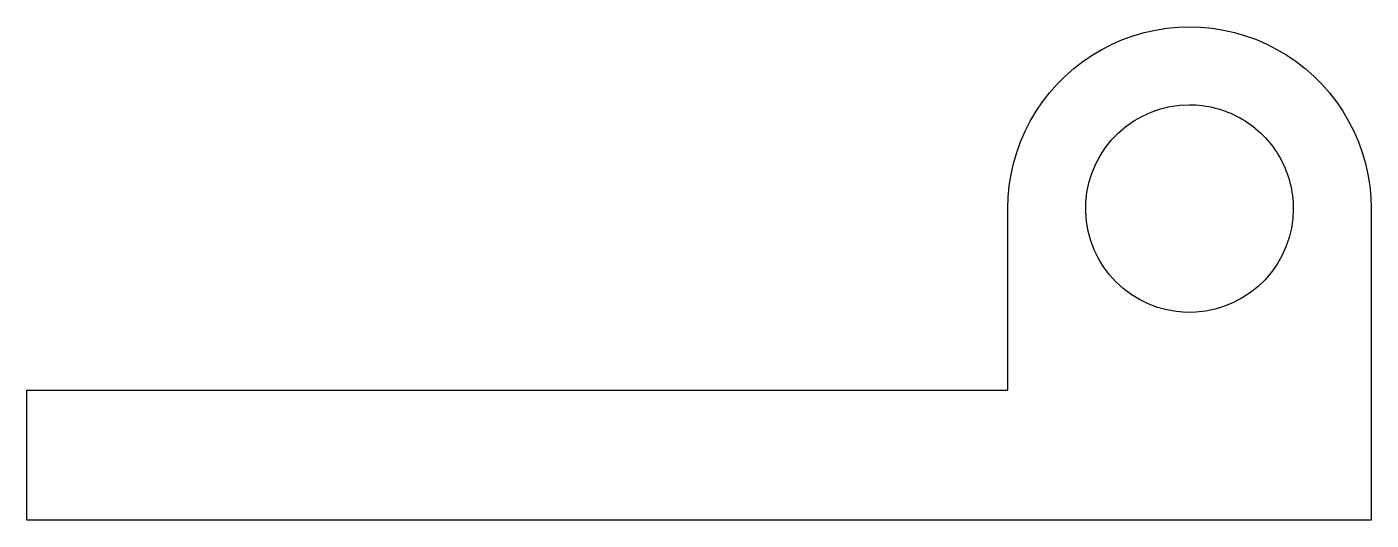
# Model space of a CAD drawing. Header units: metres. Extents: x -38.4 to 13.4, y 0 to 19.
import ezdxf

# ---------------------------------------------------------------- set-up
doc = ezdxf.new("R2010")
doc.units = ezdxf.units.M

msp = doc.modelspace()

# ---------------------------------------------------------------- linework, layer by layer
for points in [[(-0.6, 12), (-0.586, 12.44), (-0.545, 12.877), (-0.476, 13.312), (-0.38, 13.741), (-0.257, 14.163), (-0.108, 14.577), (0.066, 14.98), (0.266, 15.372), (0.49, 15.751), (0.737, 16.114), (1.006, 16.462), (1.297, 16.792), (1.608, 17.103), (1.938, 17.394), (2.286, 17.663), (2.649, 17.91), (3.028, 18.134), (3.42, 18.334), (3.823, 18.508), (4.237, 18.657), (4.659, 18.78), (5.088, 18.876), (5.523, 18.945), (5.96, 18.986), (6.4, 19), (6.84, 18.986), (7.277, 18.945), (7.712, 18.876), (8.141, 18.78), (8.563, 18.657), (8.977, 18.508), (9.38, 18.334), (9.772, 18.134), (10.151, 17.91), (10.514, 17.663), (10.862, 17.394), (11.192, 17.103), (11.503, 16.792), (11.794, 16.462), (12.063, 16.114), (12.31, 15.751), (12.534, 15.372), (12.734, 14.98), (12.908, 14.577), (13.057, 14.163), (13.18, 13.741), (13.276, 13.312), (13.345, 12.877), (13.386, 12.44), (13.4, 12)], [(10.4, 12), (10.382, 11.624), (10.329, 11.25), (10.241, 10.884), (10.119, 10.528), (9.964, 10.184), (9.777, 9.857), (9.561, 9.548), (9.316, 9.262), (9.045, 9), (8.751, 8.764), (8.436, 8.557), (8.103, 8.381), (7.755, 8.236), (7.395, 8.126), (7.026, 8.049), (6.651, 8.008), (6.274, 8.002), (5.899, 8.032), (5.527, 8.096), (5.164, 8.196), (4.811, 8.329), (4.473, 8.495), (4.152, 8.692), (3.85, 8.918), (3.572, 9.172), (3.318, 9.45), (3.092, 9.752), (2.895, 10.073), (2.729, 10.411), (2.596, 10.764), (2.496, 11.127), (2.432, 11.499), (2.402, 11.874), (2.408, 12.251), (2.449, 12.626), (2.526, 12.995), (2.636, 13.355), (2.781, 13.703), (2.957, 14.036), (3.164, 14.351), (3.4, 14.645), (3.662, 14.916), (3.948, 15.161), (4.257, 15.377), (4.584, 15.564), (4.928, 15.719), (5.284, 15.841), (5.65, 15.929), (6.024, 15.982), (6.4, 16)], [(6.4, 16), (6.526, 15.998), (6.651, 15.992), (6.776, 15.982), (6.901, 15.968), (7.026, 15.951), (7.15, 15.929), (7.273, 15.904), (7.395, 15.874), (7.516, 15.841), (7.636, 15.804), (7.755, 15.764), (7.872, 15.719), (7.989, 15.671), (8.103, 15.619), (8.216, 15.564), (8.327, 15.505), (8.436, 15.443), (8.543, 15.377), (8.648, 15.308), (8.751, 15.236), (8.852, 15.161), (8.95, 15.082), (9.045, 15), (9.138, 14.916), (9.228, 14.828), (9.316, 14.738), (9.4, 14.645), (9.482, 14.55), (9.561, 14.452), (9.636, 14.351), (9.708, 14.248), (9.777, 14.143), (9.843, 14.036), (9.905, 13.927), (9.964, 13.816), (10.019, 13.703), (10.071, 13.589), (10.119, 13.472), (10.164, 13.355), (10.204, 13.236), (10.241, 13.116), (10.274, 12.995), (10.304, 12.873), (10.329, 12.75), (10.351, 12.626), (10.368, 12.501), (10.382, 12.376), (10.392, 12.251), (10.398, 12.126), (10.4, 12)], [(-0.6, 5), (-0.6, 5.14), (-0.6, 5.28), (-0.6, 5.42), (-0.6, 5.56), (-0.6, 5.7), (-0.6, 5.84), (-0.6, 5.98), (-0.6, 6.12), (-0.6, 6.26), (-0.6, 6.4), (-0.6, 6.54), (-0.6, 6.68), (-0.6, 6.82), (-0.6, 6.96), (-0.6, 7.1), (-0.6, 7.24), (-0.6, 7.38), (-0.6, 7.52), (-0.6, 7.66), (-0.6, 7.8), (-0.6, 7.94), (-0.6, 8.08), (-0.6, 8.22), (-0.6, 8.36), (-0.6, 8.5), (-0.6, 8.64), (-0.6, 8.78), (-0.6, 8.92), (-0.6, 9.06), (-0.6, 9.2), (-0.6, 9.34), (-0.6, 9.48), (-0.6, 9.62), (-0.6, 9.76), (-0.6, 9.9), (-0.6, 10.04), (-0.6, 10.18), (-0.6, 10.32), (-0.6, 10.46), (-0.6, 10.6), (-0.6, 10.74), (-0.6, 10.88), (-0.6, 11.02), (-0.6, 11.16), (-0.6, 11.3), (-0.6, 11.44), (-0.6, 11.58), (-0.6, 11.72), (-0.6, 11.86), (-0.6, 12)], [(-0.6, 5), (-0.6, 5.14), (-0.6, 5.28), (-0.6, 5.42), (-0.6, 5.56), (-0.6, 5.7), (-0.6, 5.84), (-0.6, 5.98), (-0.6, 6.12), (-0.6, 6.26), (-0.6, 6.4), (-0.6, 6.54), (-0.6, 6.68), (-0.6, 6.82), (-0.6, 6.96), (-0.6, 7.1), (-0.6, 7.24), (-0.6, 7.38), (-0.6, 7.52), (-0.6, 7.66), (-0.6, 7.8), (-0.6, 7.94), (-0.6, 8.08), (-0.6, 8.22), (-0.6, 8.36), (-0.6, 8.5), (-0.6, 8.64), (-0.6, 8.78), (-0.6, 8.92), (-0.6, 9.06), (-0.6, 9.2), (-0.6, 9.34), (-0.6, 9.48), (-0.6, 9.62), (-0.6, 9.76), (-0.6, 9.9), (-0.6, 10.04), (-0.6, 10.18), (-0.6, 10.32), (-0.6, 10.46), (-0.6, 10.6), (-0.6, 10.74), (-0.6, 10.88), (-0.6, 11.02), (-0.6, 11.16), (-0.6, 11.3), (-0.6, 11.44), (-0.6, 11.58), (-0.6, 11.72), (-0.6, 11.86), (-0.6, 12)], [(13.4, 12), (13.4, 11.76), (13.4, 11.52), (13.4, 11.28), (13.4, 11.04), (13.4, 10.8), (13.4, 10.56), (13.4, 10.32), (13.4, 10.08), (13.4, 9.84), (13.4, 9.6), (13.4, 9.36), (13.4, 9.12), (13.4, 8.88), (13.4, 8.64), (13.4, 8.4), (13.4, 8.16), (13.4, 7.92), (13.4, 7.68), (13.4, 7.44), (13.4, 7.2), (13.4, 6.96), (13.4, 6.72), (13.4, 6.48), (13.4, 6.24), (13.4, 6), (13.4, 5.76), (13.4, 5.52), (13.4, 5.28), (13.4, 5.04), (13.4, 4.8), (13.4, 4.56), (13.4, 4.32), (13.4, 4.08), (13.4, 3.84), (13.4, 3.6), (13.4, 3.36), (13.4, 3.12), (13.4, 2.88), (13.4, 2.64), (13.4, 2.4), (13.4, 2.16), (13.4, 1.92), (13.4, 1.68), (13.4, 1.44), (13.4, 1.2), (13.4, 0.96), (13.4, 0.72), (13.4, 0.48), (13.4, 0.24), (13.4, 0)], [(-38.4, 0), (-38.4, 0.1), (-38.4, 0.2), (-38.4, 0.3), (-38.4, 0.4), (-38.4, 0.5), (-38.4, 0.6), (-38.4, 0.7), (-38.4, 0.8), (-38.4, 0.9), (-38.4, 1), (-38.4, 1.1), (-38.4, 1.2), (-38.4, 1.3), (-38.4, 1.4), (-38.4, 1.5), (-38.4, 1.6), (-38.4, 1.7), (-38.4, 1.8), (-38.4, 1.9), (-38.4, 2), (-38.4, 2.1), (-38.4, 2.2), (-38.4, 2.3), (-38.4, 2.4), (-38.4, 2.5), (-38.4, 2.6), (-38.4, 2.7), (-38.4, 2.8), (-38.4, 2.9), (-38.4, 3), (-38.4, 3.1), (-38.4, 3.2), (-38.4, 3.3), (-38.4, 3.4), (-38.4, 3.5), (-38.4, 3.6), (-38.4, 3.7), (-38.4, 3.8), (-38.4, 3.9), (-38.4, 4), (-38.4, 4.1), (-38.4, 4.2), (-38.4, 4.3), (-38.4, 4.4), (-38.4, 4.5), (-38.4, 4.6), (-38.4, 4.7), (-38.4, 4.8), (-38.4, 4.9), (-38.4, 5)], [(-38.4, 5), (-37.644, 5), (-36.888, 5), (-36.132, 5), (-35.376, 5), (-34.62, 5), (-33.864, 5), (-33.108, 5), (-32.352, 5), (-31.596, 5), (-30.84, 5), (-30.084, 5), (-29.328, 5), (-28.572, 5), (-27.816, 5), (-27.06, 5), (-26.304, 5), (-25.548, 5), (-24.792, 5), (-24.036, 5), (-23.28, 5), (-22.524, 5), (-21.768, 5), (-21.012, 5), (-20.256, 5), (-19.5, 5), (-18.744, 5), (-17.988, 5), (-17.232, 5), (-16.476, 5), (-15.72, 5), (-14.964, 5), (-14.208, 5), (-13.452, 5), (-12.696, 5), (-11.94, 5), (-11.184, 5), (-10.428, 5), (-9.672, 5), (-8.916, 5), (-8.16, 5), (-7.404, 5), (-6.648, 5), (-5.892, 5), (-5.136, 5), (-4.38, 5), (-3.624, 5), (-2.868, 5), (-2.112, 5), (-1.356, 5), (-0.6, 5)], [(-20, 5), (-19.612, 5), (-19.224, 5), (-18.836, 5), (-18.448, 5), (-18.06, 5), (-17.672, 5), (-17.284, 5), (-16.896, 5), (-16.508, 5), (-16.12, 5), (-15.732, 5), (-15.344, 5), (-14.956, 5), (-14.568, 5), (-14.18, 5), (-13.792, 5), (-13.404, 5), (-13.016, 5), (-12.628, 5), (-12.24, 5), (-11.852, 5), (-11.464, 5), (-11.076, 5), (-10.688, 5), (-10.3, 5), (-9.912, 5), (-9.524, 5), (-9.136, 5), (-8.748, 5), (-8.36, 5), (-7.972, 5), (-7.584, 5), (-7.196, 5), (-6.808, 5), (-6.42, 5), (-6.032, 5), (-5.644, 5), (-5.256, 5), (-4.868, 5), (-4.48, 5), (-4.092, 5), (-3.704, 5), (-3.316, 5), (-2.928, 5), (-2.54, 5), (-2.152, 5), (-1.764, 5), (-1.376, 5), (-0.988, 5), (-0.6, 5)], [(13.4, 0), (12.364, 0), (11.328, 0), (10.292, 0), (9.256, 0), (8.22, 0), (7.184, 0), (6.148, 0), (5.112, 0), (4.076, 0), (3.04, 0), (2.004, 0), (0.968, 0), (-0.068, 0), (-1.104, 0), (-2.14, 0), (-3.176, 0), (-4.212, 0), (-5.248, 0), (-6.284, 0), (-7.32, 0), (-8.356, 0), (-9.392, 0), (-10.428, 0), (-11.464, 0), (-12.5, 0), (-13.536, 0), (-14.572, 0), (-15.608, 0), (-16.644, 0), (-17.68, 0), (-18.716, 0), (-19.752, 0), (-20.788, 0), (-21.824, 0), (-22.86, 0), (-23.896, 0), (-24.932, 0), (-25.968, 0), (-27.004, 0), (-28.04, 0), (-29.076, 0), (-30.112, 0), (-31.148, 0), (-32.184, 0), (-33.22, 0), (-34.256, 0), (-35.292, 0), (-36.328, 0), (-37.364, 0), (-38.4, 0)]]:
    msp.add_lwpolyline(points)

doc.saveas('drawing.dxf')
